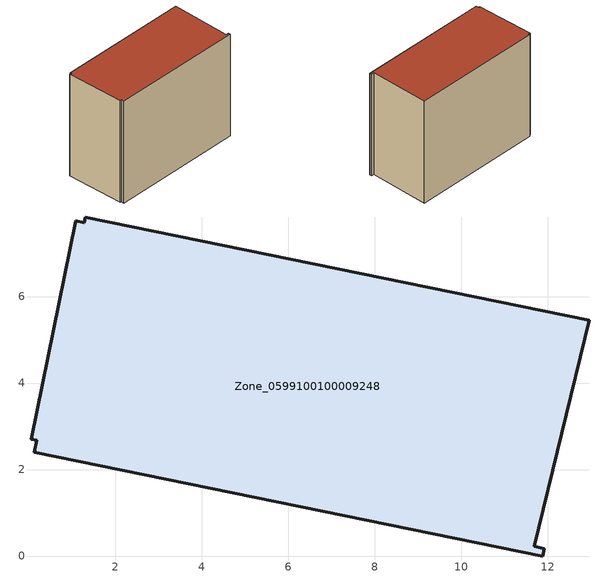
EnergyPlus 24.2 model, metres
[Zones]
Zone_0599100100009248
 floor ground (C_G): 1.08,7.75 1.28,7.71 1.31,7.84 12.96,5.46 11.69,0.22 11.92,0.17 11.88,0 0.12,2.4 0.18,2.68 0.06,2.71 z0
 wall outside (C_F): 0.18,2.68 0.12,2.4 11.88,0 11.92,0.17 11.69,0.22 12.96,5.46 1.31,7.84 1.28,7.71 1.08,7.75 0.06,2.71 0.18,2.68 z0:9.45
 roof outside (C_R): 1.08,7.75 0.06,2.71 0.18,2.68 0.12,2.4 11.88,0 11.92,0.17 11.69,0.22 12.96,5.46 1.31,7.84 1.28,7.71 z9.45
[BUILDING]
Pand.0599100100009248: North Axis=0; Terrain=City; Loads Convergence Tolerance Value=0.04; Temperature Convergence Tolerance Value=0.4; Solar Distribution=FullExterior; Maximum Number of Warmup Days=25; Minimum Number of Warmup Days=1
[Site:Location]
Rotterdam.The.Hague.AP_ZH_NLD Design_Conditions: Latitude=51.96; Longitude=4.45; Time Zone=1; Elevation=-4.5
[SITE:GROUNDTEMPERATURE:BUILDINGSURFACE]
18, 18, 18, 18, 18, 18, 18, 18, 18, 18, 18, 18
[MATERIAL] Thermal Absorptance=0.9; Solar Absorptance=0.7; Visible Absorptance=0.7
Name | Roughness | Thickness | Conductivity | Density | Specific Heat
G.TC.2015-2018 | MediumSmooth | 0.15 | 0.0428571 | 540 | 1210
F.TC.2015-2018 | Rough | 0.3 | 0.0666667 | 1920 | 840
R.TC.2015-2018 | MediumRough | 0.2 | 0.0333333 | 1500 | 1000
[CONSTRUCTION]
C_G: G.TC.2015-2018
C_F: F.TC.2015-2018
C_R: R.TC.2015-2018
[ZONE]
Zone_0599100100009248: Type=1; Multiplier=1; Ceiling Height=Autocalculate; Volume=Autocalculate; Floor Area=autocalculate; Part of Total Floor Area=Yes
[ZONEINFILTRATION:DESIGNFLOWRATE]
Infil_Zone_0599100100009248: Zone or ZoneList or Space or SpaceList=Zone_0599100100009248; Schedule=AlwaysOn; Design Flow Rate Calculation Method=Flow/Area; Flow Rate per Floor Area=0.0015; Constant Term Coefficient=1; Temperature Term Coefficient=0; Velocity Term Coefficient=0; Velocity Squared Term Coefficient=0
[HVACTEMPLATE:ZONE:IDEALLOADSAIRSYSTEM]
Zone_0599100100009248: Maximum Heating Supply Air Temperature=50; Minimum Cooling Supply Air Temperature=13; Maximum Heating Supply Air Humidity Ratio=0.0156; Minimum Cooling Supply Air Humidity Ratio=0.0077; Heating Limit=NoLimit; Cooling Limit=NoLimit; Dehumidification Control Type=ConstantSensibleHeatRatio; Cooling Sensible Heat Ratio=0.7; Dehumidification Setpoint=60; Humidification Control Type=None; Humidification Setpoint=30; Outdoor Air Method=None; Outdoor Air Flow Rate per Person=0.00944; Outdoor Air Flow Rate per Zone Floor Area=0; Outdoor Air Flow Rate per Zone=0; Demand Controlled Ventilation Type=None; Outdoor Air Economizer Type=NoEconomizer; Heat Recovery Type=None; Sensible Heat Recovery Effectiveness=0.7; Latent Heat Recovery Effectiveness=0.65
[ZONECONTROL:THERMOSTAT]
ThermostatControl_Zone_0599100100009248: Zone or ZoneList=Zone_0599100100009248; Control Type Schedule=DualSetpointControlType; Control 1=Thermostat_Zone_0599100100009248; Temperature Difference Between Cutout And Setpoint=0
[THERMOSTATSETPOINT:DUALSETPOINT]
Thermostat_Zone_0599100100009248: Heating Setpoint Temperature Schedule=HeatingSetpoint_Zone_0599100100009248; Cooling Setpoint Temperature Schedule=CoolingSetpoint_Zone_0599100100009248
[SCHEDULE:COMPACT]
HeatingSetpoint_Zone_0599100100009248: Through: 12/31, For: AllDays, Until: 24:00, 21
CoolingSetpoint_Zone_0599100100009248: Through: 12/31, For: AllDays, Until: 24:00, 24
DualSetpointControlType: Through: 12/31, For: AllDays, Until: 24:00, 4
AlwaysOn: Through: 12/31, For: AllDays, Until: 24:00, 1
